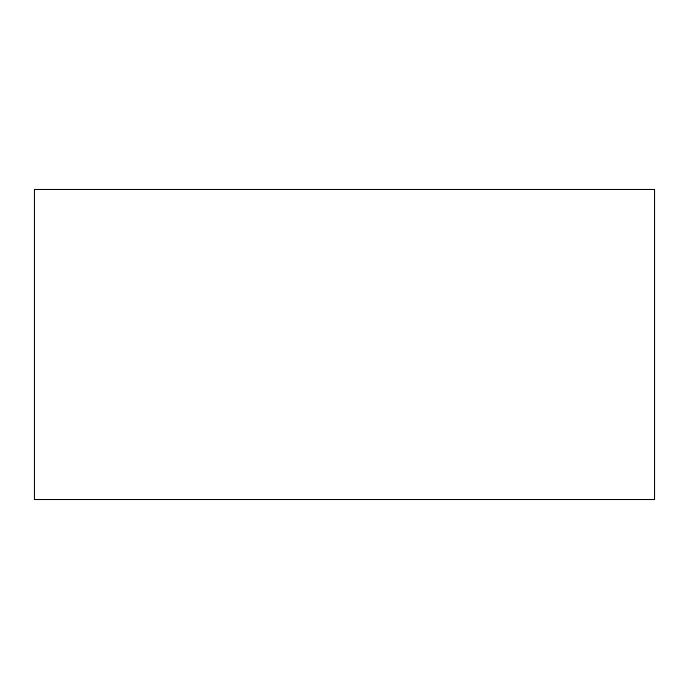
<?xml version="1.0" encoding="UTF-8"?>
<svg xmlns="http://www.w3.org/2000/svg" width="689" height="689" viewBox="0 0 689 689"><rect width="100%" height="100%" fill="white"/><g stroke="black" fill="none" stroke-linecap="round" stroke-linejoin="round"><path stroke-width="1.03" d="M654.55 189.475L34.45 189.475L34.45 499.525L654.55 499.525L654.55 189.475"/></g></svg>
